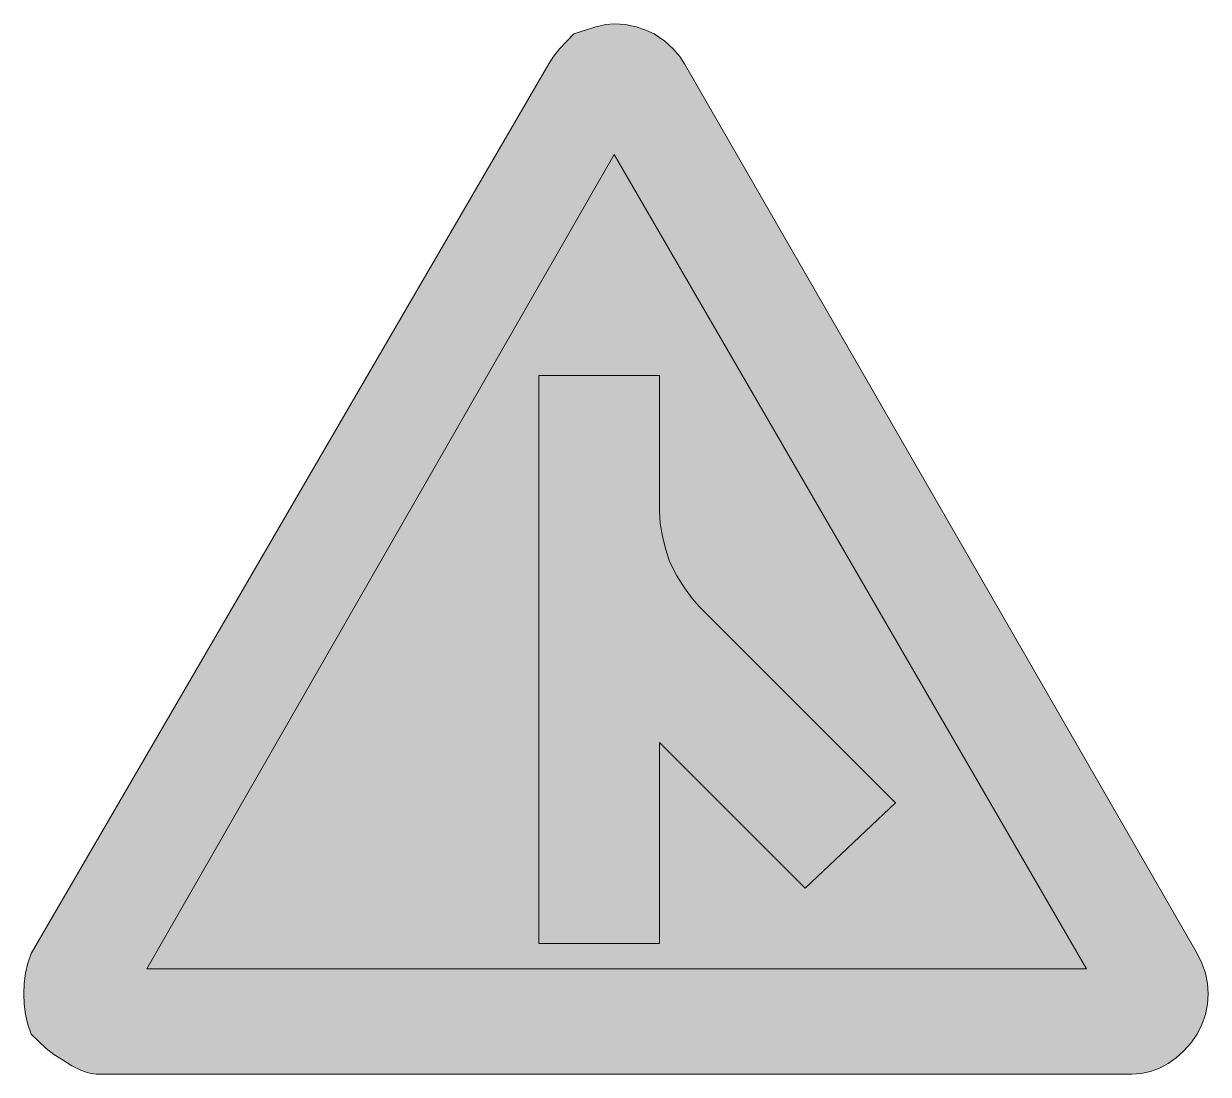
# Model space of a CAD drawing. Header units: metres. Extents: x 143 to 426, y 11 to 262.
import ezdxf

# ---------------------------------------------------------------- set-up
doc = ezdxf.new("R2010")
doc.units = ezdxf.units.M
for name, color, linetype, true_color in [('FILL_BLACK_000000', 7, 'Continuous', 0x000000), ('FILL_RED_FF0000', 7, 'Continuous', 0xff0000), ('FILL_WHITE_FFFFFF', 7, 'Continuous', 0xffffff)]:
    doc.layers.add(name, color=color, linetype=linetype, true_color=true_color)

msp = doc.modelspace()

# ---------------------------------------------------------------- hatches: boundary and pattern name
at = {"layer": 'FILL_BLACK_000000', "true_color": 0x000000}
h = msp.add_hatch(color=7, dxfattribs=at)
h.dxf.hatch_style = 1
h.paths.add_polyline_path([(351.09, 75.6), (329.49, 55.2), (294.69, 90), (294.69, 42), (265.89, 42), (265.89, 177.6), (294.69, 177.6), (294.69, 145.2), (294.9, 142.31), (295.44, 139.2), (296.21, 136.09), (297.09, 133.2), (298.89, 129.82), (300.69, 126.9), (302.49, 124.42), (304.29, 122.4), (351.09, 75.6)])
at = {"layer": 'FILL_RED_FF0000', "true_color": 0xff0000}
h = msp.add_hatch(color=7, dxfattribs=at)
h.dxf.hatch_style = 1
h.paths.add_polyline_path([(424.27, 37.3), (425.12, 34.91), (425.62, 32.47), (425.79, 30), (425.62, 27.53), (425.12, 25.09), (424.27, 22.7), (423.09, 20.4), (421.63, 18.26), (419.98, 16.37), (418.15, 14.73), (416.19, 13.35), (414.11, 12.26), (411.95, 11.46), (409.74, 10.97), (407.49, 10.8), (161.49, 10.8), (160.19, 10.86), (158.98, 11.03), (157.82, 11.31), (156.69, 11.7), (154.4, 12.82), (151.89, 14.4), (150.09, 15.51), (148.29, 16.95), (144.69, 20.4), (143.9, 22.7), (143.34, 25.09), (143, 27.53), (142.89, 30), (143, 32.47), (143.34, 34.91), (143.9, 37.3), (144.69, 39.6), (268.29, 252), (269.4, 253.8), (270.84, 255.6), (274.29, 259.2), (279.54, 260.85), (281.88, 261.39), (283.89, 261.6), (286.57, 261.39), (289.14, 260.85), (291.48, 260.08), (293.49, 259.2), (295.97, 257.4), (297.99, 255.6), (299.57, 253.8), (300.69, 252), (423.09, 39.6), (424.27, 37.3)])
at = {"layer": 'FILL_WHITE_FFFFFF', "true_color": 0xffffff}
h = msp.add_hatch(color=7, dxfattribs=at)
h.dxf.hatch_style = 1
h.paths.add_polyline_path([(283.89, 230.4), (396.69, 36), (172.29, 36), (283.89, 230.4)])

# ---------------------------------------------------------------- linework, layer by layer
at = {"layer": 'FILL_BLACK_000000', "lineweight": 0, "true_color": 0x000000}
msp.add_lwpolyline([(351.09, 75.6), (329.49, 55.2), (294.69, 90), (294.69, 42), (265.89, 42), (265.89, 177.6), (294.69, 177.6), (294.69, 145.2), (294.9, 142.31), (295.44, 139.2), (296.21, 136.09), (297.09, 133.2), (298.89, 129.82), (300.69, 126.9), (302.49, 124.42), (304.29, 122.4)], close=True, dxfattribs=at)
at = {"layer": 'FILL_RED_FF0000', "lineweight": 0, "true_color": 0xff0000}
msp.add_lwpolyline([(424.27, 37.3), (425.12, 34.91), (425.62, 32.47), (425.79, 30), (425.62, 27.53), (425.12, 25.09), (424.27, 22.7), (423.09, 20.4), (421.63, 18.26), (419.98, 16.37), (418.15, 14.73), (416.19, 13.35), (414.11, 12.26), (411.95, 11.46), (409.74, 10.97), (407.49, 10.8), (161.49, 10.8), (160.19, 10.86), (158.98, 11.03), (157.82, 11.31), (156.69, 11.7), (154.4, 12.82), (151.89, 14.4), (150.09, 15.51), (148.29, 16.95), (144.69, 20.4), (143.9, 22.7), (143.34, 25.09), (143, 27.53), (142.89, 30), (143, 32.47), (143.34, 34.91), (143.9, 37.3), (144.69, 39.6), (268.29, 252), (269.4, 253.8), (270.84, 255.6), (274.29, 259.2), (279.54, 260.85), (281.88, 261.39), (283.89, 261.6), (286.57, 261.39), (289.14, 260.85), (291.48, 260.08), (293.49, 259.2), (295.97, 257.4), (297.99, 255.6), (299.57, 253.8), (300.69, 252), (423.09, 39.6)], close=True, dxfattribs=at)
at = {"layer": 'FILL_WHITE_FFFFFF', "lineweight": 0, "true_color": 0xff0000}
msp.add_lwpolyline([(283.89, 230.4), (396.69, 36), (172.29, 36)], close=True, dxfattribs=at)

doc.saveas('drawing.dxf')
